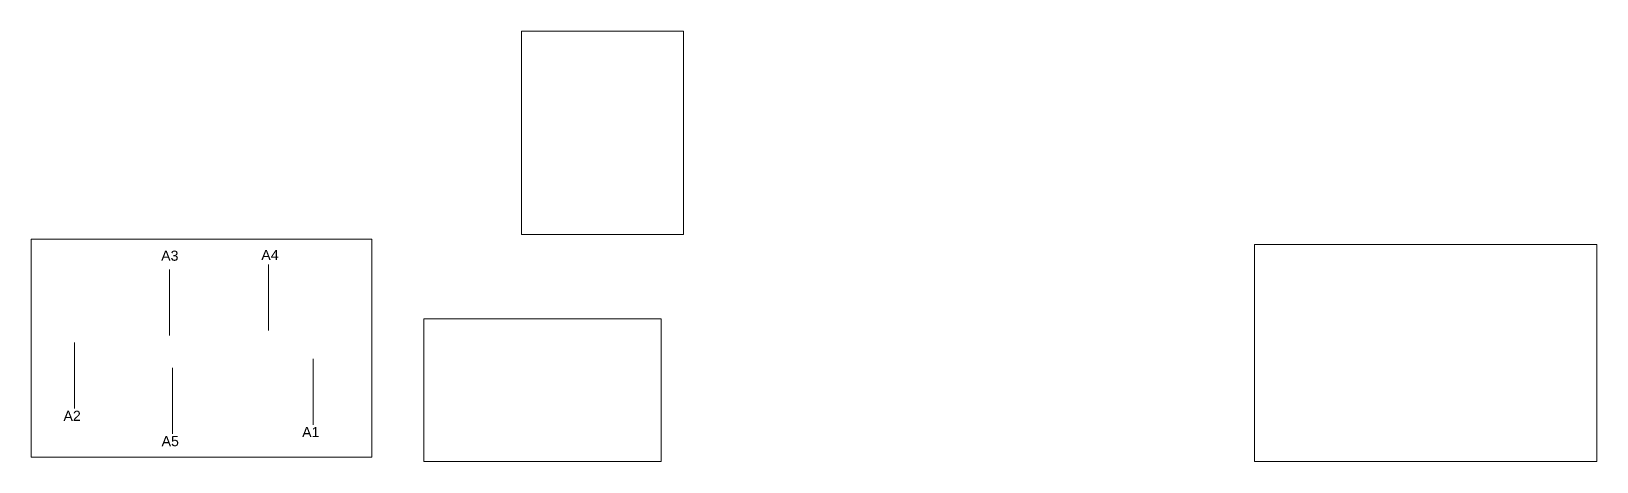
# Paper-space layout 'Layout1' of a CAD drawing. Header units: inches. Extents: x -464 to 1389, y 0 to 509.
# The model-space entities are those that its viewports show. They can reach past a viewport. Long polylines and large blocks are cut down to what shows.
import ezdxf

# ---------------------------------------------------------------- set-up
doc = ezdxf.new("R2010")
doc.units = ezdxf.units.IN
doc.header["$MEASUREMENT"] = 0
doc.layers.add('mobilie', color=252, linetype='Continuous', lineweight=18)
doc.styles.get("Standard").update_dxf_attribs({"font": 'arial.ttf'})
pattern_1 = [(153.03163475, (-111916965.206, 50180735.623), (6.151279719, 12.0890624258), [4.2721442878])]

msp = doc.modelspace()

# ---------------------------------------------------------------- hatches: boundary and pattern name
at = {"layer": 'mobilie'}
h = msp.add_hatch(dxfattribs=at)
h.set_pattern_fill('ANSI31', color=256, scale=4.272144, angle=-341.96837, style=0)
h.set_pattern_definition(pattern_1)
h.paths.add_polyline_path([(13585, -1821.9), (13588.1, -1825.7), (13595.5, -1819.5), (13592.4, -1815.8)])
h = msp.add_hatch(dxfattribs=at)
h.set_pattern_fill('ANSI31', color=256, scale=4.272144, angle=-341.96837, style=0)
h.set_pattern_definition(pattern_1)
h.paths.add_polyline_path([(13585, -1821.9), (13588.1, -1825.7), (13595.5, -1819.5), (13592.4, -1815.8)])
h = msp.add_hatch(dxfattribs=at)
h.set_pattern_fill('ANSI31', color=256, scale=4.272144, angle=-341.96837, style=0)
h.set_pattern_definition(pattern_1)
h.paths.add_polyline_path([(13585, -1821.9), (13588.1, -1825.7), (13595.5, -1819.5), (13592.4, -1815.8)])
h = msp.add_hatch(dxfattribs=at)
h.set_pattern_fill('ANSI31', color=256, scale=4.272144, angle=-341.96837, style=0)
h.set_pattern_definition(pattern_1)
h.paths.add_polyline_path([(13585, -1821.9), (13588.1, -1825.7), (13595.5, -1819.5), (13592.4, -1815.8)])
h = msp.add_hatch(dxfattribs=at)
h.set_pattern_fill('ANSI31', color=256, scale=4.272144, angle=-341.96837, style=0)
h.set_pattern_definition(pattern_1)
h.paths.add_polyline_path([(13585, -1821.9), (13588.1, -1825.7), (13595.5, -1819.5), (13592.4, -1815.8)])
h = msp.add_hatch(dxfattribs=at)
h.set_pattern_fill('ANSI31', color=256, scale=4.272144, angle=-341.96837, style=0)
h.set_pattern_definition(pattern_1)
h.paths.add_polyline_path([(13585, -1821.9), (13588.1, -1825.7), (13595.5, -1819.5), (13592.4, -1815.8)])
h = msp.add_hatch(dxfattribs=at)
h.set_pattern_fill('ANSI31', color=256, scale=4.272144, angle=-341.96837, style=0)
h.set_pattern_definition(pattern_1)
h.paths.add_polyline_path([(13610.7, -1852.8), (13613.8, -1856.5), (13621.2, -1850.4), (13618.1, -1846.6)])
h = msp.add_hatch(dxfattribs=at)
h.set_pattern_fill('ANSI31', color=256, scale=4.272144, angle=-341.96837, style=0)
h.set_pattern_definition(pattern_1)
h.paths.add_polyline_path([(13610.7, -1852.8), (13613.8, -1856.5), (13621.2, -1850.4), (13618.1, -1846.6)])
h = msp.add_hatch(dxfattribs=at)
h.set_pattern_fill('ANSI31', color=256, scale=4.272144, angle=-341.96837, style=0)
h.set_pattern_definition(pattern_1)
h.paths.add_polyline_path([(13610.7, -1852.8), (13613.8, -1856.5), (13621.2, -1850.4), (13618.1, -1846.6)])
h = msp.add_hatch(dxfattribs=at)
h.set_pattern_fill('ANSI31', color=256, scale=4.272144, angle=-341.96837, style=0)
h.set_pattern_definition(pattern_1)
h.paths.add_polyline_path([(13610.7, -1852.8), (13613.8, -1856.5), (13621.2, -1850.4), (13618.1, -1846.6)])
h = msp.add_hatch(dxfattribs=at)
h.set_pattern_fill('ANSI31', color=256, scale=4.272144, angle=-341.96837, style=0)
h.set_pattern_definition(pattern_1)
h.paths.add_polyline_path([(13610.7, -1852.8), (13613.8, -1856.5), (13621.2, -1850.4), (13618.1, -1846.6)])
h = msp.add_hatch(dxfattribs=at)
h.set_pattern_fill('ANSI31', color=256, scale=4.272144, angle=-341.96837, style=0)
h.set_pattern_definition(pattern_1)
h.paths.add_polyline_path([(13610.7, -1852.8), (13613.8, -1856.5), (13621.2, -1850.4), (13618.1, -1846.6)])

psp = doc.layouts.get("Layout1")

# ---------------------------------------------------------------- linework, layer by layer
at = {"layer": 'mobilie', "color": 1}
for points in [[(-300.2, 227.1), (-300.2, 149)], [(-183.1, 233.1), (-183.1, 154.9)], [(-412.6, 140.8), (-412.6, 62.7)], [(-130.2, 121.6), (-130.2, 43.5)], [(-296.5, 110.9), (-296.5, 32.8)]]:
    psp.add_lwpolyline(points, dxfattribs=at)

# ---------------------------------------------------------------- texts
at = {"layer": 'mobilie', "char_height": 12, "attachment_point": 1}
for s, insert in [('{\\C1;A3}', (-310, 249.5)), ('{\\C1;A4}', (-191.5, 250.3)), ('{\\C1;A2}', (-425.6, 60.1)), ('{\\C1;A1}', (-143.2, 40.9)), ('{\\C1;A5}', (-309.5, 30.2))]:
    psp.add_mtext_dynamic_manual_height_columns(s, width=45.161, gutter_width=1, heights=[0], dxfattribs=dict(at, insert=insert))

# ---------------------------------------------------------------- viewports
at = {"layer": 'Defpoints', "lineweight": 30, "view_target_point": (-2348.7, -3363.4)}
for center, size, view_center_point, view_height, status in [((212.2, 388.7), (191.4, 240.3), (29032, -381.3), 1329.32, 4), ((1186.1, 128.4), (405, 256.961), (34155.3, -532.8), 1384.484, 5), ((141.2, 84.5), (281, 168.871), (48264.6, 1591.5), 1055.579, 3)]:
    psp.add_viewport(center=center, size=size, view_center_point=view_center_point, view_height=view_height, status=status, dxfattribs=at)
psp.add_viewport(center=(-262.1, 134.1), size=(403.1, 257.968), view_center_point=(-4976, 4324), view_height=61837.636, dxfattribs=at)

doc.saveas('drawing.dxf')
